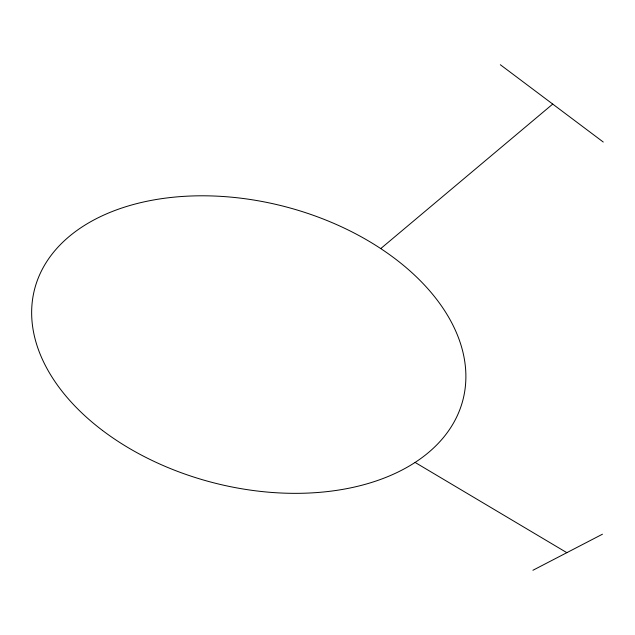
<?xml version="1.0" encoding="UTF-8"?>
<svg xmlns="http://www.w3.org/2000/svg" width="635" height="635" viewBox="0 0 635 635"><rect width="100%" height="100%" fill="white"/><g stroke="black" fill="none" stroke-linecap="round" stroke-linejoin="round"><path stroke-width="0.95" d="M380.738 248.602L552.728 104.084M532.924 570.27L602.456 534.202M415.099 462.431L566.849 552.672M500.332 64.73L603.25 142.026M102.497 430.451A221.202 142.621 14.5 0 0 460.851 406.852A221.202 142.621 14.5 0 0 182.943 196.421A221.202 142.621 14.5 0 0 102.497 430.451"/></g></svg>
